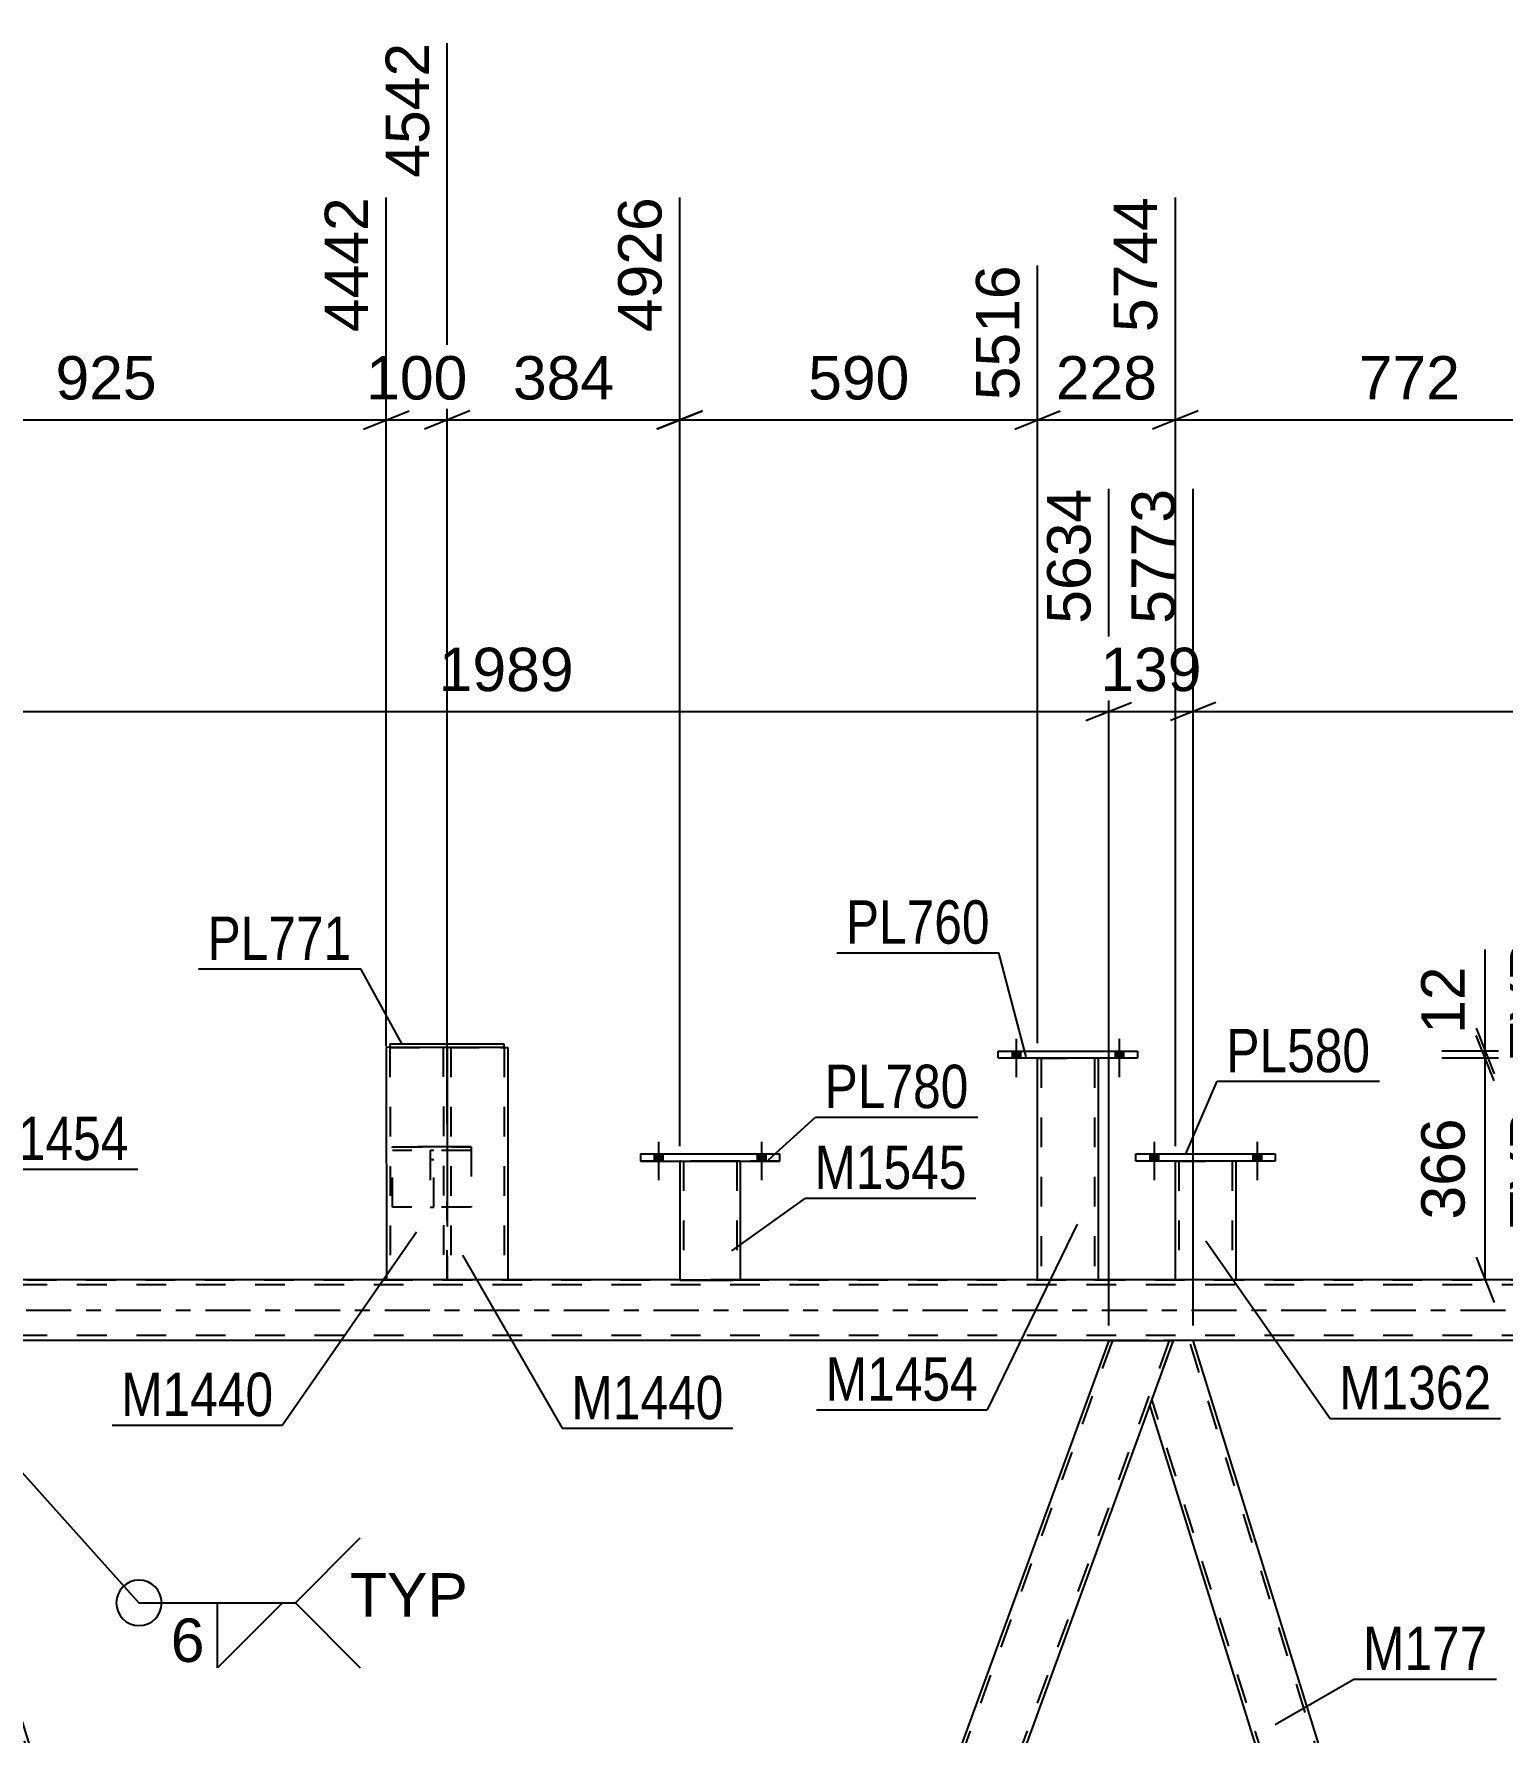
# Model space of a CAD drawing. Header units: millimetres. Extents: x -106 to 735, y -422 to 172.
# Drawn here: x 116.8 to 213.7, y -27.9 to 84.3 of the extents above; entities that cross this region are included whole.
import ezdxf

# ---------------------------------------------------------------- set-up
doc = ezdxf.new("R2010")
doc.units = ezdxf.units.MM
doc.linetypes.add('DXK_LINE_DOT2', pattern=[3.9198, 1.9599, -1.9599])
doc.linetypes.add('DXK_LINE_DOT3', pattern=[5.9187, 2.979, -0.9799, 0.9799, -0.9799])
doc.styles.add('Arial', font='ARIAL.TTF', dxfattribs={"height": 0.2})
doc.styles.add('Arial Narrow', font='ARIALN.TTF', dxfattribs={"height": 0.2})

# ---------------------------------------------------------------- blocks, each defined once
blk = doc.blocks.new('Part-717034374-3784 - 3756')
at = {"color": 2, "linetype": 'Continuous'}
for p, q in [((156.85, 10.32), (156.85, 9.84)), ((156.85, 10.32), (166.05, 10.32)), ((166.05, 9.84), (166.05, 10.32)), ((156.85, 9.84), (166.05, 9.84))]:
    blk.add_line(p, q, dxfattribs=at)
at = {"color": 7, "linetype": 'DXK_LINE_DOT2'}
for p, q in [((156.85, 10.32), (166.05, 10.32)), ((166.05, 9.84), (156.85, 9.84))]:
    blk.add_line(p, q, dxfattribs=at)
blk = doc.blocks.new('Bolt-717034374-3774 - 3756')
at = {"linetype": 'Continuous'}
for points in [[(157.77, 9.84), (158.33, 9.84), (158.33, 10.32), (157.77, 10.32)], [(157.77, 9.84), (158.33, 9.84), (158.33, 10.32), (157.77, 10.32)], [(164.57, 9.84), (165.13, 9.84), (165.13, 10.32), (164.57, 10.32)], [(164.57, 9.84), (165.13, 9.84), (165.13, 10.32), (164.57, 10.32)]]:
    blk.add_hatch(color=1, dxfattribs=at).paths.add_polyline_path(points)
at = {"color": 1, "linetype": 'Continuous'}
for p, q in [((157.77, 10.32), (157.77, 9.84)), ((157.77, 10.32), (157.77, 9.84)), ((158.05, 11.12), (158.05, 8.6)), ((158.05, 11.12), (158.05, 8.6)), ((158.33, 10.32), (158.33, 9.84)), ((158.33, 10.32), (158.33, 9.84)), ((164.57, 10.32), (164.57, 9.84)), ((164.57, 10.32), (164.57, 9.84)), ((164.85, 11.12), (164.85, 8.6)), ((164.85, 11.12), (164.85, 8.6)), ((165.13, 10.32), (165.13, 9.84)), ((165.13, 10.32), (165.13, 9.84))]:
    blk.add_line(p, q, dxfattribs=at)
blk = doc.blocks.new('Part-717034374-3779 - 3756')
at = {"color": 2, "linetype": 'Continuous'}
for p, q in [((159.45, 9.84), (159.45, 1.99)), ((163.45, 9.84), (163.45, 1.99)), ((159.45, 1.99), (162.97, 1.99)), ((163.31, 1.99), (162.97, 1.99)), ((163.42, 1.99), (163.31, 1.99)), ((163.45, 1.99), (163.42, 1.99))]:
    blk.add_line(p, q, dxfattribs=at)
at = {"color": 7, "linetype": 'DXK_LINE_DOT2'}
for p, q in [((163.45, 9.84), (159.45, 9.84)), ((159.45, 9.84), (159.45, 9.84)), ((159.45, 9.84), (163.45, 9.84)), ((159.45, 9.84), (159.45, 9.84)), ((159.69, 9.84), (159.69, 9.84)), ((159.69, 9.84), (159.69, 1.99)), ((163.21, 9.84), (163.21, 9.84)), ((163.21, 9.84), (163.21, 1.99)), ((163.45, 9.84), (163.45, 9.84)), ((163.45, 9.84), (163.45, 9.84)), ((163.45, 1.99), (159.45, 1.99)), ((159.69, 1.99), (159.71, 1.99)), ((159.75, 1.99), (159.71, 1.99)), ((163.16, 1.99), (162.97, 1.99))]:
    blk.add_line(p, q, dxfattribs=at)
blk = doc.blocks.new('Part-717034374-4201 - 3756')
at = {"color": 2, "linetype": 'Continuous'}
for p, q in [((189.57, 9.84), (189.57, 10.32)), ((189.57, 10.32), (198.77, 10.32)), ((198.77, 10.32), (198.77, 9.84)), ((198.77, 9.84), (189.57, 9.84))]:
    blk.add_line(p, q, dxfattribs=at)
blk = doc.blocks.new('Part-717034374-3963 - 3756')
at = {"color": 2, "linetype": 'Continuous'}
for p, q in [((192.02, -2), (190.48, -6.25)), ((193.34, -2), (192.02, -2)), ((229.62, -118.4), (193.34, -2)), ((225.43, -118.4), (190.48, -6.25))]:
    blk.add_line(p, q, dxfattribs=at)
at = {"color": 7, "linetype": 'DXK_LINE_DOT2'}
for p, q in [((229.91, -120.12), (193.09, -2)), ((227.19, -123.22), (190.61, -5.88)), ((226.93, -123.22), (225.43, -118.4)), ((230.04, -119.75), (229.62, -118.4)), ((228.78, -123.22), (230.04, -119.75)), ((226.93, -123.22), (228.78, -123.22))]:
    blk.add_line(p, q, dxfattribs=at)
blk = doc.blocks.new('Part-717034374-4325 - 3756')
at = {"color": 2, "linetype": 'Continuous'}
for p, q in [((183.07, 2), (183.07, 16.64)), ((187.07, 16.64), (187.07, 2)), ((187.03, 2), (183.07, 2)), ((187.07, 2), (187.03, 2))]:
    blk.add_line(p, q, dxfattribs=at)
at = {"color": 7, "linetype": 'DXK_LINE_DOT2'}
for p, q in [((183.07, 16.64), (187.07, 16.64)), ((183.31, 16.64), (183.31, 2)), ((186.83, 16.64), (186.83, 2)), ((186.81, 2), (186.83, 2))]:
    blk.add_line(p, q, dxfattribs=at)
blk = doc.blocks.new('Part-717034374-3968 - 3756')
at = {"color": 7, "linetype": 'DXK_LINE_DOT2'}
for p, q in [((188.02, -2), (143.9, -123.22)), ((191.77, -2), (147.65, -123.22)), ((192.02, -2), (190.48, -6.25)), ((144.91, -119.75), (143.65, -123.22)), ((147.9, -123.22), (143.65, -123.22))]:
    blk.add_line(p, q, dxfattribs=at)
at = {"color": 2, "linetype": 'Continuous'}
for p, q in [((187.77, -2), (144.91, -119.75)), ((187.77, -2), (192.02, -2)), ((190.48, -6.25), (147.9, -123.22))]:
    blk.add_line(p, q, dxfattribs=at)
blk = doc.blocks.new('Part-717034374-3973 - 3756')
at = {"color": 2, "linetype": 'Continuous'}
for p, q in [((106.89, -2), (105.34, -6.25)), ((106.89, -2), (108.21, -2)), ((144.91, -119.75), (108.21, -2)), ((105.34, -6.25), (141.8, -123.22)), ((143.65, -123.22), (144.91, -119.75))]:
    blk.add_line(p, q, dxfattribs=at)
at = {"color": 7, "linetype": 'DXK_LINE_DOT2'}
for p, q in [((144.77, -120.12), (107.96, -2)), ((142.05, -123.22), (105.48, -5.88)), ((143.65, -123.22), (141.8, -123.22))]:
    blk.add_line(p, q, dxfattribs=at)
blk = doc.blocks.new('Part-717034374-4049 - 3756')
at = {"color": 7, "linetype": 'DXK_LINE_DOT2'}
for p, q in [((678.23, 1.68), (-37.59, 1.68)), ((-16.93, 2), (678.23, 2)), ((148.1, 2), (140.1, 2)), ((163.45, 2), (159.45, 2)), ((187.07, 2), (183.07, 2)), ((196.17, 2), (192.17, 2)), ((678.23, -1.68), (-37.59, -1.68)), ((617.69, -2), (102.63, -2)), ((193.34, -2), (187.77, -2))]:
    blk.add_line(p, q, dxfattribs=at)
at = {"color": 2, "linetype": 'Continuous'}
for p, q in [((140.1, 2), (107.07, 2)), ((159.45, 2), (148.1, 2)), ((183.07, 2), (163.45, 2)), ((192.17, 2), (187.07, 2)), ((223.07, 2), (196.17, 2)), ((187.77, -2), (108.21, -2)), ((272.9, -2), (193.34, -2))]:
    blk.add_line(p, q, dxfattribs=at)
at = {"color": 7, "linetype": 'DXK_LINE_DOT3'}
blk.add_line((-37.59, 0), (678.23, 0), dxfattribs=at)
blk = doc.blocks.new('Part-717034374-4330 - 3756')
at = {"color": 2, "linetype": 'Continuous'}
for p, q in [((180.47, 16.64), (180.47, 17.12)), ((180.47, 17.12), (189.67, 17.12)), ((189.67, 17.12), (189.67, 16.64)), ((189.67, 16.64), (180.47, 16.64))]:
    blk.add_line(p, q, dxfattribs=at)
blk = doc.blocks.new('Part-717034374-4196 - 3756')
at = {"color": 2, "linetype": 'Continuous'}
for p, q in [((192.17, 2), (192.17, 9.84)), ((196.17, 9.84), (196.17, 2)), ((196.13, 2), (192.17, 2)), ((196.17, 2), (196.13, 2))]:
    blk.add_line(p, q, dxfattribs=at)
at = {"color": 7, "linetype": 'DXK_LINE_DOT2'}
for p, q in [((192.17, 9.84), (196.17, 9.84)), ((192.41, 9.84), (192.41, 2)), ((195.93, 9.84), (195.93, 2)), ((195.91, 2), (195.93, 2))]:
    blk.add_line(p, q, dxfattribs=at)
blk = doc.blocks.new('Part-717034374-4206 - 3756')
at = {"color": 2, "linetype": 'Continuous'}
for p, q in [((144.01, 17.37), (140.08, 17.36)), ((140.08, 17.36), (140.1, 2)), ((144.08, 17.36), (144.1, 7.2)), ((144.07, 2), (140.1, 2)), ((144.1, 2), (144.07, 2))]:
    blk.add_line(p, q, dxfattribs=at)
at = {"color": 7, "linetype": 'DXK_LINE_DOT2'}
for p, q in [((140.32, 17.36), (140.34, 2)), ((143.82, 17.37), (143.84, 17.37)), ((143.84, 17.37), (143.86, 2)), ((144.05, 17.37), (144.01, 17.37)), ((144.05, 17.37), (144.01, 17.37)), ((144.08, 17.37), (144.05, 17.37)), ((144.05, 17.37), (144.08, 17.37)), ((144.08, 17.36), (144.08, 17.37)), ((144.08, 17.37), (144.08, 17.36)), ((144.1, 2), (144.1, 7.2)), ((143.85, 2), (143.86, 2)), ((144.1, 2), (144.1, 2)), ((144.1, 2), (144.1, 2))]:
    blk.add_line(p, q, dxfattribs=at)
blk = doc.blocks.new('Part-717034374-4211 - 3756')
at = {"color": 2, "linetype": 'Continuous'}
for p, q in [((140.32, 17.6), (140.32, 17.36)), ((140.32, 17.6), (147.84, 17.6)), ((144.17, 17.36), (144.01, 17.36)), ((147.84, 17.6), (147.84, 17.36))]:
    blk.add_line(p, q, dxfattribs=at)
at = {"color": 7, "linetype": 'DXK_LINE_DOT2'}
for p, q in [((140.32, 17.6), (147.84, 17.6)), ((144.01, 17.36), (140.32, 17.36)), ((140.32, 17.36), (147.84, 17.36)), ((147.84, 17.36), (144.17, 17.36)), ((147.84, 17.36), (147.84, 17.36)), ((147.84, 17.36), (147.84, 17.36)), ((147.84, 17.36), (147.84, 17.36))]:
    blk.add_line(p, q, dxfattribs=at)
blk = doc.blocks.new('Part-717034374-4368 - 3756')
at = {"color": 7, "linetype": 'DXK_LINE_DOT2'}
for p, q in [((143.21, 10.56), (142.97, 10.56)), ((142.97, 10.56), (142.97, 6.8)), ((143.21, 10.56), (142.97, 10.56)), ((143.21, 6.8), (143.21, 10.56)), ((142.97, 9.96), (143.21, 9.96)), ((142.97, 6.8), (143.21, 6.8))]:
    blk.add_line(p, q, dxfattribs=at)
blk = doc.blocks.new('Bolt-717034374-4258 - 3756')
at = {"linetype": 'Continuous'}
for points in [[(190.49, 9.84), (191.05, 9.84), (191.05, 10.32), (190.49, 10.32)], [(190.49, 9.84), (191.05, 9.84), (191.05, 10.32), (190.49, 10.32)], [(197.29, 9.84), (197.85, 9.84), (197.85, 10.32), (197.29, 10.32)], [(197.29, 9.84), (197.85, 9.84), (197.85, 10.32), (197.29, 10.32)]]:
    blk.add_hatch(color=1, dxfattribs=at).paths.add_polyline_path(points)
at = {"color": 1, "linetype": 'Continuous'}
for p, q in [((190.49, 10.32), (190.49, 9.84)), ((190.49, 10.32), (190.49, 9.84)), ((190.77, 11.12), (190.77, 8.6)), ((190.77, 11.12), (190.77, 8.6)), ((191.05, 10.32), (191.05, 9.84)), ((191.05, 10.32), (191.05, 9.84)), ((197.29, 10.32), (197.29, 9.84)), ((197.29, 10.32), (197.29, 9.84)), ((197.57, 11.12), (197.57, 8.6)), ((197.57, 11.12), (197.57, 8.6)), ((197.85, 10.32), (197.85, 9.84)), ((197.85, 10.32), (197.85, 9.84))]:
    blk.add_line(p, q, dxfattribs=at)
blk = doc.blocks.new('Bolt-717034374-4259 - 3756')
at = {"linetype": 'Continuous'}
for points in [[(181.39, 16.64), (181.95, 16.64), (181.95, 17.12), (181.39, 17.12)], [(181.39, 16.64), (181.95, 16.64), (181.95, 17.12), (181.39, 17.12)], [(188.19, 16.64), (188.75, 16.64), (188.75, 17.12), (188.19, 17.12)], [(188.19, 16.64), (188.75, 16.64), (188.75, 17.12), (188.19, 17.12)]]:
    blk.add_hatch(color=1, dxfattribs=at).paths.add_polyline_path(points)
at = {"color": 1, "linetype": 'Continuous'}
for p, q in [((181.39, 17.12), (181.39, 16.64)), ((181.39, 17.12), (181.39, 16.64)), ((181.67, 17.92), (181.67, 15.4)), ((181.67, 17.92), (181.67, 15.4)), ((181.95, 17.12), (181.95, 16.64)), ((181.95, 17.12), (181.95, 16.64)), ((188.19, 17.12), (188.19, 16.64)), ((188.19, 17.12), (188.19, 16.64)), ((188.47, 17.92), (188.47, 15.4)), ((188.47, 17.92), (188.47, 15.4)), ((188.75, 17.12), (188.75, 16.64)), ((188.75, 17.12), (188.75, 16.64))]:
    blk.add_line(p, q, dxfattribs=at)
blk = doc.blocks.new('Part-717034374-4320 - 3756')
at = {"color": 2, "linetype": 'Continuous'}
for p, q in [((144.1, 17.36), (144.1, 7.49)), ((147.62, 17.36), (144.17, 17.36)), ((147.62, 17.36), (148.1, 17.36)), ((148.1, 17.36), (148.1, 2)), ((148.1, 2), (144.1, 2))]:
    blk.add_line(p, q, dxfattribs=at)
at = {"color": 7, "linetype": 'DXK_LINE_DOT2'}
for p, q in [((144.1, 17.36), (144.1, 17.36)), ((144.1, 17.36), (144.1, 17.36)), ((144.13, 17.36), (144.1, 17.36)), ((144.1, 17.36), (144.13, 17.36)), ((144.17, 17.36), (144.13, 17.36)), ((144.13, 17.36), (144.17, 17.36)), ((144.34, 17.36), (144.34, 2)), ((147.84, 17.36), (147.71, 17.36)), ((147.86, 17.36), (147.84, 17.36)), ((147.84, 17.36), (147.86, 17.36)), ((147.86, 17.36), (147.86, 2)), ((144.1, 7.49), (144.1, 2)), ((144.1, 2), (144.1, 2)), ((144.1, 2), (144.1, 2)), ((147.84, 2), (147.8, 2)), ((147.84, 2), (147.8, 2)), ((147.86, 2), (147.84, 2))]:
    blk.add_line(p, q, dxfattribs=at)
blk = doc.blocks.new('Part-717034374-4365 - 3756')
at = {"color": 7, "linetype": 'DXK_LINE_DOT2'}
for p, q in [((144.09, 10.8), (140.49, 10.8)), ((140.49, 6.8), (140.49, 10.8)), ((140.49, 10.8), (145.69, 10.8)), ((145.69, 10.56), (140.49, 10.56)), ((145.69, 10.56), (140.49, 10.56)), ((145.69, 10.8), (144.1, 10.8)), ((145.69, 10.8), (145.69, 6.8)), ((145.69, 6.8), (140.49, 6.8))]:
    blk.add_line(p, q, dxfattribs=at)
at = {"color": 2, "linetype": 'Continuous'}
blk.add_line((144.1, 10.8), (144.09, 10.8), dxfattribs=at)
blk = doc.blocks.new('StraightDimension-717034374-45815 - 3756')
at = {"color": 7, "linetype": 'Continuous'}
for p, q in [((213.22, 15.14), (212.02, 18.14)), ((219.47, 16.64), (209.77, 16.64)), ((212.62, 2), (212.62, 16.64)), ((212.02, 3.5), (213.22, 0.5)), ((222.07, 2), (209.77, 2))]:
    blk.add_line(p, q, dxfattribs=at)
at = {"color": 0, "linetype": 'Continuous'}
blk.add_wipeout([(217.72, 13.81), (213.52, 13.81), (213.52, 4.83), (217.72, 4.83)], dxfattribs=at)
at = {"color": 0}
blk.add_wipeout([(211.87, 13.26), (207.67, 13.26), (207.67, 5.39), (211.87, 5.39)], dxfattribs=at)
at = {"color": 3, "style": 'Arial'}
blk.add_text('366', height=2.865, rotation=90.0002, dxfattribs=at).set_placement((211.27, 5.99))
at = {"color": 3, "linetype": 'Continuous', "style": 'Arial'}
blk.add_text('TYP', height=2.865, rotation=90.0002, dxfattribs=at).set_placement((217.12, 5.43))
blk = doc.blocks.new('StraightDimension-717034374-5175 - 3756')
at = {"color": 7, "linetype": 'Continuous'}
for p, q in [((108.21, -1), (108.21, 54.24)), ((187.77, -1), (187.77, 54.24)), ((109.71, 40.14), (106.71, 38.94)), ((108.21, 39.54), (187.77, 39.54)), ((186.27, 38.94), (189.27, 40.14))]:
    blk.add_line(p, q, dxfattribs=at)
at = {"color": 0, "linetype": 'Continuous'}
blk.add_wipeout([(187.17, 54.84), (182.97, 54.84), (182.97, 44.74), (187.17, 44.74)], dxfattribs=at)
at = {"color": 0}
blk.add_wipeout([(153.03, 40.29), (153.03, 44.49), (142.94, 44.49), (142.94, 40.29)], dxfattribs=at)
at = {"color": 3, "linetype": 'Continuous', "style": 'Arial'}
blk.add_text('5634', height=2.865, rotation=90.0002, dxfattribs=at).set_placement((186.57, 45.34))
at = {"color": 3, "style": 'Arial'}
blk.add_text('1989', height=2.865, dxfattribs=at).set_placement((143.54, 40.89))
blk = doc.blocks.new('StraightDimension-717034374-45026 - 3756')
at = {"color": 7, "linetype": 'Continuous'}
for p, q in [((159.45, 10.84), (159.45, 73.49)), ((183.07, 17.64), (183.07, 68.99)), ((160.95, 59.4), (157.95, 58.2)), ((159.45, 58.8), (183.07, 58.8)), ((181.57, 58.2), (184.57, 59.4))]:
    blk.add_line(p, q, dxfattribs=at)
at = {"color": 0}
blk.add_wipeout([(175.2, 59.55), (175.2, 63.75), (167.33, 63.75), (167.33, 59.55)], dxfattribs=at)
at = {"color": 3, "style": 'Arial'}
blk.add_text('590', height=2.865, dxfattribs=at).set_placement((167.93, 60.15))
at = {"color": 0, "linetype": 'Continuous'}
blk.add_wipeout([(182.47, 69.59), (178.27, 69.59), (178.27, 59.5), (182.47, 59.5)], dxfattribs=at)
at = {"color": 3, "linetype": 'Continuous', "style": 'Arial'}
blk.add_text('5516', height=2.865, rotation=90.0002, dxfattribs=at).set_placement((181.87, 60.1))
blk = doc.blocks.new('StraightDimension-717034374-45025 - 3756')
at = {"color": 7, "linetype": 'Continuous'}
for p, q in [((192.17, 10.84), (192.17, 73.49)), ((183.07, 17.64), (183.07, 68.99)), ((181.57, 58.2), (184.57, 59.4)), ((183.07, 58.8), (192.17, 58.8)), ((193.67, 59.4), (190.67, 58.2))]:
    blk.add_line(p, q, dxfattribs=at)
at = {"color": 0}
blk.add_wipeout([(191.55, 59.55), (191.55, 63.75), (183.68, 63.75), (183.68, 59.55)], dxfattribs=at)
at = {"color": 3, "style": 'Arial'}
blk.add_text('228', height=2.865, dxfattribs=at).set_placement((184.28, 60.15))
at = {"color": 0, "linetype": 'Continuous'}
blk.add_wipeout([(191.57, 74.09), (187.37, 74.09), (187.37, 64), (191.57, 64)], dxfattribs=at)
at = {"color": 3, "linetype": 'Continuous', "style": 'Arial'}
blk.add_text('5744', height=2.865, rotation=90.0002, dxfattribs=at).set_placement((190.97, 64.6))
blk = doc.blocks.new('StraightDimension-717034374-5199 - 3756')
at = {"color": 7, "linetype": 'Continuous'}
for p, q in [((187.77, -1), (187.77, 54.24)), ((193.34, -1), (193.34, 54.24)), ((186.27, 38.94), (189.27, 40.14)), ((187.77, 39.54), (193.34, 39.54)), ((194.84, 40.14), (191.84, 38.94))]:
    blk.add_line(p, q, dxfattribs=at)
at = {"color": 0}
blk.add_wipeout([(194.49, 40.29), (194.49, 44.49), (186.62, 44.49), (186.62, 40.29)], dxfattribs=at)
at = {"color": 3, "style": 'Arial'}
blk.add_text('139', height=2.865, dxfattribs=at).set_placement((187.22, 40.89))
at = {"color": 0, "linetype": 'Continuous'}
blk.add_wipeout([(192.74, 54.84), (188.54, 54.84), (188.54, 44.74), (192.74, 44.74)], dxfattribs=at)
at = {"color": 3, "linetype": 'Continuous', "style": 'Arial'}
blk.add_text('5773', height=2.865, rotation=90.0002, dxfattribs=at).set_placement((192.14, 45.34))
blk = doc.blocks.new('StraightDimension-717034374-5223 - 3756')
at = {"color": 7, "linetype": 'Continuous'}
for p, q in [((193.34, -1), (193.34, 54.24)), ((272.9, -1), (272.9, 54.24)), ((194.84, 40.14), (191.84, 38.94)), ((193.34, 39.54), (272.9, 39.54)), ((271.4, 38.94), (274.4, 40.14))]:
    blk.add_line(p, q, dxfattribs=at)
at = {"color": 0, "linetype": 'Continuous'}
blk.add_wipeout([(272.3, 54.84), (268.1, 54.84), (268.1, 44.74), (272.3, 44.74)], dxfattribs=at)
at = {"color": 0}
blk.add_wipeout([(238.17, 40.29), (238.17, 44.49), (228.07, 44.49), (228.07, 40.29)], dxfattribs=at)
at = {"color": 3, "linetype": 'Continuous', "style": 'Arial'}
blk.add_text('7762', height=2.865, rotation=90.0002, dxfattribs=at).set_placement((271.7, 45.34))
at = {"color": 3, "style": 'Arial'}
blk.add_text('1989', height=2.865, dxfattribs=at).set_placement((228.67, 40.89))
blk = doc.blocks.new('StraightDimension-717034374-45814 - 3756')
at = {"color": 7, "linetype": 'Continuous'}
for p, q in [((212.62, 17.12), (212.62, 23.82)), ((212.62, 17.12), (212.62, 23.82)), ((212.02, 18.62), (213.22, 15.62)), ((213.22, 15.14), (212.02, 18.14)), ((219.47, 17.12), (209.77, 17.12)), ((212.62, 16.64), (212.62, 17.12)), ((219.47, 16.64), (209.77, 16.64))]:
    blk.add_line(p, q, dxfattribs=at)
at = {"color": 0, "linetype": 'Continuous'}
blk.add_wipeout([(217.72, 24.96), (213.52, 24.96), (213.52, 15.98), (217.72, 15.98)], dxfattribs=at)
at = {"color": 0}
blk.add_wipeout([(211.87, 23.3), (207.67, 23.3), (207.67, 17.65), (211.87, 17.65)], dxfattribs=at)
at = {"color": 3, "linetype": 'Continuous', "style": 'Arial'}
blk.add_text('TYP', height=2.865, rotation=90.0002, dxfattribs=at).set_placement((217.12, 16.58))
at = {"color": 3, "style": 'Arial'}
blk.add_text('12', height=2.865, rotation=90.0002, dxfattribs=at).set_placement((211.27, 18.25))
blk = doc.blocks.new('StraightDimension-717034374-45024 - 3756')
at = {"color": 7, "linetype": 'Continuous'}
for p, q in [((192.17, 10.84), (192.17, 73.49)), ((223.07, 17.64), (223.07, 68.99)), ((193.67, 59.4), (190.67, 58.2)), ((192.17, 58.8), (223.07, 58.8)), ((221.57, 58.2), (224.57, 59.4))]:
    blk.add_line(p, q, dxfattribs=at)
at = {"color": 0}
blk.add_wipeout([(211.56, 59.55), (211.56, 63.75), (203.68, 63.75), (203.68, 59.55)], dxfattribs=at)
at = {"color": 3, "style": 'Arial'}
blk.add_text('772', height=2.865, dxfattribs=at).set_placement((204.28, 60.15))
at = {"color": 0, "linetype": 'Continuous'}
blk.add_wipeout([(222.47, 69.59), (218.27, 69.59), (218.27, 59.5), (222.47, 59.5)], dxfattribs=at)
at = {"color": 3, "linetype": 'Continuous', "style": 'Arial'}
blk.add_text('6516', height=2.865, rotation=90.0002, dxfattribs=at).set_placement((221.87, 60.1))
blk = doc.blocks.new('StraightDimension-717034374-45027 - 3756')
at = {"color": 7, "linetype": 'Continuous'}
for p, q in [((144.1, 17.44), (144.1, 83.69)), ((159.45, 10.84), (159.45, 73.49)), ((145.6, 59.4), (142.6, 58.2)), ((144.1, 58.8), (159.45, 58.8)), ((157.95, 58.2), (160.95, 59.4))]:
    blk.add_line(p, q, dxfattribs=at)
at = {"color": 0}
blk.add_wipeout([(155.71, 59.55), (155.71, 63.75), (147.84, 63.75), (147.84, 59.55)], dxfattribs=at)
at = {"color": 3, "style": 'Arial'}
blk.add_text('384', height=2.865, dxfattribs=at).set_placement((148.44, 60.15))
at = {"color": 0, "linetype": 'Continuous'}
blk.add_wipeout([(158.85, 74.09), (154.65, 74.09), (154.65, 64), (158.85, 64)], dxfattribs=at)
at = {"color": 3, "linetype": 'Continuous', "style": 'Arial'}
blk.add_text('4926', height=2.865, rotation=90.0002, dxfattribs=at).set_placement((158.25, 64.6))
blk = doc.blocks.new('StraightDimension-717034374-45028 - 3756')
at = {"color": 7, "linetype": 'Continuous'}
for p, q in [((144.1, 17.44), (144.1, 83.69)), ((140.08, 17.44), (140.08, 73.49)), ((138.58, 58.2), (141.58, 59.4)), ((140.08, 58.8), (144.1, 58.8)), ((145.6, 59.4), (142.6, 58.2))]:
    blk.add_line(p, q, dxfattribs=at)
at = {"color": 0, "linetype": 'Continuous'}
blk.add_wipeout([(143.5, 84.29), (139.3, 84.29), (139.3, 74.2), (143.5, 74.2)], dxfattribs=at)
at = {"color": 3, "linetype": 'Continuous', "style": 'Arial'}
blk.add_text('4542', height=2.865, rotation=90.0002, dxfattribs=at).set_placement((142.9, 74.8))
at = {"color": 0}
blk.add_wipeout([(146.03, 59.55), (146.03, 63.75), (138.15, 63.75), (138.15, 59.55)], dxfattribs=at)
at = {"color": 3, "style": 'Arial'}
blk.add_text('100', height=2.865, dxfattribs=at).set_placement((138.75, 60.15))
blk = doc.blocks.new('StraightDimension-717034374-45029 - 3756')
at = {"color": 7, "linetype": 'Continuous'}
for p, q in [((103.07, 17.64), (103.07, 73.49)), ((140.08, 17.44), (140.08, 73.49)), ((104.57, 59.4), (101.57, 58.2)), ((103.07, 58.8), (140.08, 58.8)), ((138.58, 58.2), (141.58, 59.4))]:
    blk.add_line(p, q, dxfattribs=at)
at = {"color": 0, "linetype": 'Continuous'}
blk.add_wipeout([(139.48, 74.09), (135.28, 74.09), (135.28, 64), (139.48, 64)], dxfattribs=at)
at = {"color": 0}
blk.add_wipeout([(125.51, 59.55), (125.51, 63.75), (117.64, 63.75), (117.64, 59.55)], dxfattribs=at)
at = {"color": 3, "linetype": 'Continuous', "style": 'Arial'}
blk.add_text('4442', height=2.865, rotation=90.0002, dxfattribs=at).set_placement((138.88, 64.6))
at = {"color": 3, "style": 'Arial'}
blk.add_text('925', height=2.865, dxfattribs=at).set_placement((118.24, 60.15))
blk = doc.blocks.new('Mark-717034374-3780 - 3756')
at = {"color": 30, "linetype": 'Continuous'}
for p, q in [((165.32, 9.94), (168.42, 12.75)), ((168.42, 12.75), (179.13, 12.75))]:
    blk.add_line(p, q, dxfattribs=at)
at = {"color": 0}
blk.add_wipeout([(178.53, 13.35), (178.53, 16.35), (169.02, 16.35), (169.02, 13.35)], dxfattribs=at)
blk.add_wipeout([(178.53, 13.35), (178.53, 16.35), (169.02, 16.35), (169.02, 13.35)], dxfattribs=at)
at = {"color": 3, "style": 'Arial Narrow'}
blk.add_text('PL780', height=2.863, dxfattribs=at).set_placement((169.02, 13.35))
blk = doc.blocks.new('Mark-717034374-3775 - 3756')
at = {"color": 30, "linetype": 'Continuous'}
for p, q in [((162.89, 3.93), (167.75, 7.41)), ((167.75, 7.41), (179, 7.41))]:
    blk.add_line(p, q, dxfattribs=at)
at = {"color": 0}
blk.add_wipeout([(178.4, 8.01), (178.4, 11.01), (168.35, 11.01), (168.35, 8.01)], dxfattribs=at)
blk.add_wipeout([(178.4, 8.01), (178.4, 11.01), (168.35, 11.01), (168.35, 8.01)], dxfattribs=at)
at = {"color": 3, "style": 'Arial Narrow'}
blk.add_text('M1545', height=2.863, dxfattribs=at).set_placement((168.35, 8.01))
blk = doc.blocks.new('Mark-717034374-3959 - 3756')
at = {"color": 30, "linetype": 'Continuous'}
for p, q in [((198.76, -27.36), (203.96, -24.36)), ((203.96, -24.36), (213.38, -24.36))]:
    blk.add_line(p, q, dxfattribs=at)
at = {"color": 0}
blk.add_wipeout([(212.78, -23.76), (212.78, -20.76), (204.56, -20.76), (204.56, -23.76)], dxfattribs=at)
blk.add_wipeout([(212.78, -23.76), (212.78, -20.76), (204.56, -20.76), (204.56, -23.76)], dxfattribs=at)
at = {"color": 3, "style": 'Arial Narrow'}
blk.add_text('M177', height=2.863, dxfattribs=at).set_placement((204.56, -23.76))
blk = doc.blocks.new('Mark-717034374-4306 - 3756')
at = {"color": 30, "linetype": 'Continuous'}
for p, q in [((105.64, 4.09), (112.42, 9.32)), ((112.42, 9.32), (123.67, 9.32))]:
    blk.add_line(p, q, dxfattribs=at)
at = {"color": 0}
blk.add_wipeout([(123.07, 9.92), (123.07, 12.92), (113.02, 12.92), (113.02, 9.92)], dxfattribs=at)
blk.add_wipeout([(123.07, 9.92), (123.07, 12.92), (113.02, 12.92), (113.02, 9.92)], dxfattribs=at)
at = {"color": 3, "style": 'Arial Narrow'}
blk.add_text('M1454', height=2.863, dxfattribs=at).set_placement((113.02, 9.92))
blk = doc.blocks.new('Mark-717034374-4192 - 3756')
at = {"color": 30, "linetype": 'Continuous'}
for p, q in [((194.18, 4.59), (202.39, -7.14)), ((202.39, -7.14), (213.64, -7.14))]:
    blk.add_line(p, q, dxfattribs=at)
at = {"color": 0}
blk.add_wipeout([(213.04, -6.54), (213.04, -3.54), (202.99, -3.54), (202.99, -6.54)], dxfattribs=at)
blk.add_wipeout([(213.04, -6.54), (213.04, -3.54), (202.99, -3.54), (202.99, -6.54)], dxfattribs=at)
at = {"color": 3, "style": 'Arial Narrow'}
blk.add_text('M1362', height=2.863, dxfattribs=at).set_placement((202.99, -6.54))
blk = doc.blocks.new('Mark-717034374-4197 - 3756')
at = {"color": 30, "linetype": 'Continuous'}
for p, q in [((192.87, 10.32), (194.94, 15.12)), ((194.94, 15.12), (205.65, 15.12))]:
    blk.add_line(p, q, dxfattribs=at)
at = {"color": 0}
blk.add_wipeout([(205.05, 15.72), (205.05, 18.72), (195.54, 18.72), (195.54, 15.72)], dxfattribs=at)
blk.add_wipeout([(205.05, 15.72), (205.05, 18.72), (195.54, 18.72), (195.54, 15.72)], dxfattribs=at)
at = {"color": 3, "style": 'Arial Narrow'}
blk.add_text('PL580', height=2.863, dxfattribs=at).set_placement((195.54, 15.72))
blk = doc.blocks.new('Mark-717034374-4202 - 3756')
at = {"color": 30, "linetype": 'Continuous'}
for p in [(142.08, 5.16), (121.98, -7.59)]:
    blk.add_line(p, (133.23, -7.59), dxfattribs=at)
at = {"color": 0}
blk.add_wipeout([(132.63, -6.99), (132.63, -3.99), (122.58, -3.99), (122.58, -6.99)], dxfattribs=at)
blk.add_wipeout([(132.63, -6.99), (132.63, -3.99), (122.58, -3.99), (122.58, -6.99)], dxfattribs=at)
at = {"color": 3, "style": 'Arial Narrow'}
blk.add_text('M1440', height=2.863, dxfattribs=at).set_placement((122.58, -6.99))
blk = doc.blocks.new('Mark-717034374-4207 - 3756')
at = {"color": 30, "linetype": 'Continuous'}
for p in [(127.68, 22.54), (141.12, 17.57)]:
    blk.add_line(p, (138.39, 22.54), dxfattribs=at)
at = {"color": 0}
blk.add_wipeout([(137.79, 23.14), (137.79, 26.14), (128.28, 26.14), (128.28, 23.14)], dxfattribs=at)
blk.add_wipeout([(137.79, 23.14), (137.79, 26.14), (128.28, 26.14), (128.28, 23.14)], dxfattribs=at)
at = {"color": 3, "style": 'Arial Narrow'}
blk.add_text('PL771', height=2.863, dxfattribs=at).set_placement((128.28, 23.14))
blk = doc.blocks.new('Mark-717034374-4316 - 3756')
at = {"color": 30, "linetype": 'Continuous'}
for p, q in [((145.12, 3.63), (151.7, -7.8)), ((151.7, -7.8), (162.95, -7.8))]:
    blk.add_line(p, q, dxfattribs=at)
at = {"color": 0}
blk.add_wipeout([(162.35, -7.2), (162.35, -4.2), (152.3, -4.2), (152.3, -7.2)], dxfattribs=at)
blk.add_wipeout([(162.35, -7.2), (162.35, -4.2), (152.3, -4.2), (152.3, -7.2)], dxfattribs=at)
at = {"color": 3, "style": 'Arial Narrow'}
blk.add_text('M1440', height=2.863, dxfattribs=at).set_placement((152.3, -7.2))
blk = doc.blocks.new('Mark-717034374-4321 - 3756')
at = {"color": 30, "linetype": 'Continuous'}
for p in [(185.68, 5.69), (168.49, -6.57)]:
    blk.add_line(p, (179.74, -6.57), dxfattribs=at)
at = {"color": 0}
blk.add_wipeout([(179.14, -5.97), (179.14, -2.97), (169.09, -2.97), (169.09, -5.97)], dxfattribs=at)
blk.add_wipeout([(179.14, -5.97), (179.14, -2.97), (169.09, -2.97), (169.09, -5.97)], dxfattribs=at)
at = {"color": 3, "style": 'Arial Narrow'}
blk.add_text('M1454', height=2.863, dxfattribs=at).set_placement((169.09, -5.97))
blk = doc.blocks.new('Mark-717034374-4326 - 3756')
at = {"color": 30, "linetype": 'Continuous'}
for p in [(169.82, 23.61), (182.32, 16.74)]:
    blk.add_line(p, (180.52, 23.61), dxfattribs=at)
at = {"color": 0}
blk.add_wipeout([(179.92, 24.21), (179.92, 27.21), (170.42, 27.21), (170.42, 24.21)], dxfattribs=at)
blk.add_wipeout([(179.92, 24.21), (179.92, 27.21), (170.42, 27.21), (170.42, 24.21)], dxfattribs=at)
at = {"color": 3, "style": 'Arial Narrow'}
blk.add_text('PL760', height=2.863, dxfattribs=at).set_placement((170.42, 24.21))
blk = doc.blocks.new('WeldMark-717034374-5711 - 3756')
at = {"linetype": 'Continuous'}
blk.add_hatch(color=30, dxfattribs=at).paths.add_polyline_path([(109.65, -4.73), (108.21, -2), (110.77, -3.73)])
at = {"color": 30, "linetype": 'Continuous'}
for p, q in [((108.21, -2), (123.75, -19.33)), ((123.75, -19.33), (134.08, -19.33))]:
    blk.add_line(p, q, dxfattribs=at)
at = {"color": 3, "linetype": 'Continuous'}
for p, q in [((134.08, -19.33), (138.36, -15.04)), ((128.93, -19.33), (133.22, -19.33)), ((133.22, -19.33), (128.93, -23.61)), ((128.93, -23.61), (128.93, -19.33)), ((134.08, -19.33), (138.36, -23.61))]:
    blk.add_line(p, q, dxfattribs=at)
blk.add_arc((123.75, -19.33), 1.5, 90, 270, dxfattribs=at)
at = {"color": 0}
blk.add_wipeout([(128.28, -23.43), (128.28, -20.03), (125.65, -20.03), (125.65, -23.43)], dxfattribs=at)
at = {"color": 3, "linetype": 'Continuous'}
blk.add_arc((123.75, -19.33), 1.5, 270, 90, dxfattribs=at)
at = {"color": 3, "style": 'Arial'}
blk.add_text('6', height=2.87, dxfattribs=at).set_placement((125.85, -23.23))
at = {"color": 0, "linetype": 'Continuous'}
blk.add_wipeout([(145.45, -20.23), (145.45, -17.23), (137.68, -17.23), (137.68, -20.23)], dxfattribs=at)
blk.add_wipeout([(145.45, -20.23), (145.45, -17.23), (137.68, -17.23), (137.68, -20.23)], dxfattribs=at)
at = {"color": 3, "linetype": 'Continuous', "style": 'Arial'}
blk.add_text('TYP', height=2.865, dxfattribs=at).set_placement((137.68, -20.23))

msp = doc.modelspace()

# ---------------------------------------------------------------- block references
for name in ['Part-717034374-4206 - 3756', 'Part-717034374-4211 - 3756', 'Part-717034374-4320 - 3756', 'Part-717034374-4330 - 3756', 'Bolt-717034374-4259 - 3756', 'Part-717034374-4325 - 3756', 'Part-717034374-4365 - 3756', 'Part-717034374-4368 - 3756', 'Part-717034374-3784 - 3756', 'Bolt-717034374-3774 - 3756', 'Part-717034374-4201 - 3756', 'Bolt-717034374-4258 - 3756', 'Part-717034374-3779 - 3756', 'Part-717034374-4196 - 3756', 'Part-717034374-4049 - 3756', 'Part-717034374-3973 - 3756', 'Part-717034374-3968 - 3756', 'Part-717034374-3963 - 3756']:
    msp.add_blockref(name, (0, 0))

# ---------------------------------------------------------------- next in the draw order: block references
for name in ['StraightDimension-717034374-5175 - 3756', 'StraightDimension-717034374-45815 - 3756', 'Mark-717034374-3959 - 3756']:
    msp.add_blockref(name, (0, 0))

# ---------------------------------------------------------------- next in the draw order: block references
for name in ['StraightDimension-717034374-45026 - 3756', 'Mark-717034374-4306 - 3756']:
    msp.add_blockref(name, (0, 0))

# ---------------------------------------------------------------- next in the draw order: block references
for name in ['StraightDimension-717034374-45027 - 3756', 'StraightDimension-717034374-45025 - 3756', 'Mark-717034374-3780 - 3756', 'Mark-717034374-4202 - 3756']:
    msp.add_blockref(name, (0, 0))

# ---------------------------------------------------------------- next in the draw order: block references
for name in ['StraightDimension-717034374-45028 - 3756', 'StraightDimension-717034374-5199 - 3756', 'Mark-717034374-4326 - 3756', 'Mark-717034374-3775 - 3756']:
    msp.add_blockref(name, (0, 0))

# ---------------------------------------------------------------- next in the draw order: block references
for name in ['StraightDimension-717034374-45029 - 3756', 'StraightDimension-717034374-5223 - 3756', 'Mark-717034374-4321 - 3756', 'Mark-717034374-4316 - 3756']:
    msp.add_blockref(name, (0, 0))

# ---------------------------------------------------------------- next in the draw order: block references
for name in ['Mark-717034374-4207 - 3756', 'StraightDimension-717034374-45814 - 3756', 'Mark-717034374-4192 - 3756', 'WeldMark-717034374-5711 - 3756']:
    msp.add_blockref(name, (0, 0))

# ---------------------------------------------------------------- next in the draw order: block references
msp.add_blockref('StraightDimension-717034374-45024 - 3756', (0, 0))

# ---------------------------------------------------------------- next in the draw order: block references
msp.add_blockref('Mark-717034374-4197 - 3756', (0, 0))

doc.saveas('drawing.dxf')
